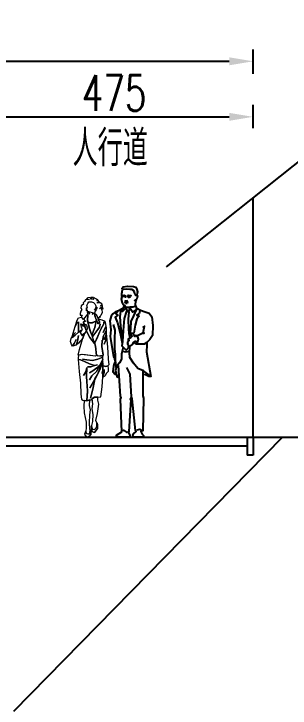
# Model space of a CAD drawing. Extents: x 216 to 1896, y 86 to 483.
# Drawn here: x 469 to 492.1, y 389.1 to 447.2 of the extents above; entities that cross this region are included whole.
import ezdxf
from ezdxf.enums import TextEntityAlignment as Align

# ---------------------------------------------------------------- set-up
doc = ezdxf.new("R2010")
doc.units = 0
doc.header["$LTSCALE"] = 5
doc.header["$MEASUREMENT"] = 0
doc.header["$PDMODE"] = 32
doc.header["$PDSIZE"] = 0.3
doc.linetypes.add('RICAD_LTYPE1', pattern=[0])
doc.layers.get('0').update_dxf_attribs({"linetype": 'CONTINUOUS'})
doc.layers.get('DEFPOINTS').update_dxf_attribs({"linetype": 'RICAD_LTYPE1'})
for name, color, linetype in [('PP-MAN', 7, 'CONTINUOUS'), ('尺寸标注', 4, 'CONTINUOUS'), ('文字', 7, 'CONTINUOUS'), ('次轮廓', 7, 'CONTINUOUS'), ('次轮廓线', 7, 'CONTINUOUS')]:
    doc.layers.add(name, color=color, linetype=linetype)
doc.layers.add('标注', color=4, linetype='CONTINUOUS', lineweight=15)
doc.styles.get("Standard").update_dxf_attribs({"font": 'simplex1.shx', "width": 0.7, "bigfont": 'hztxt.shx'})
doc.dimstyles.new('比例1：200', dxfattribs={"dimtxt": 3, "dimasz": 2, "dimexe": 1, "dimexo": 1, "dimgap": 0.5, "dimtad": 1, "dimlfac": 20, "dimzin": 13, "dimdsep": 46, "dimtxsty": 'Standard', "dimcen": -0.09, "dimclrd": 256, "dimclre": 256, "dimclrt": 7, "dimaunit": 1, "dimadec": 0, "dimazin": 0, "dimtfac": 0.0005, "dimtix": 1, "dimtmove": 2, "dimatfit": 3, "dimfxl": 0, "dimtolj": 1, "dimtzin": 13, "dimarcsym": 0})

# ---------------------------------------------------------------- blocks, each defined once
blk = doc.blocks.new('*D23')
at = {"layer": 'DEFPOINTS', "color": 0}
for p in [(489.037, 438.542), (465.787, 436.585), (489.037, 436.585)]:
    blk.add_point(p, dxfattribs=at)
at = {"layer": '尺寸标注', "lineweight": -2}
for p, q in [((465.787, 437.585), (465.787, 439.542)), ((489.037, 437.585), (489.037, 439.542)), ((467.787, 438.542), (487.037, 438.542))]:
    blk.add_line(p, q, dxfattribs=at)
at = {"layer": '尺寸标注'}
for points in [[(467.787, 438.875), (467.787, 438.209), (465.787, 438.542)], [(487.037, 438.875), (487.037, 438.209), (489.037, 438.542)]]:
    blk.add_solid(points, dxfattribs=at)
at = {"layer": '尺寸标注', "color": 7, "insert": (477.412, 440.542), "char_height": 3, "attachment_point": 5}
blk.add_mtext('\\A1;475', dxfattribs=at)
blk = doc.blocks.new('*D25')
at = {"layer": 'DEFPOINTS', "color": 0}
for p in [(489.037, 443.189), (273.038, 441.169), (489.037, 441.145)]:
    blk.add_point(p, dxfattribs=at)
at = {"layer": '尺寸标注', "lineweight": -2}
for p, q in [((273.038, 442.169), (273.038, 444.189)), ((489.037, 442.145), (489.037, 444.189)), ((275.038, 443.189), (487.037, 443.189))]:
    blk.add_line(p, q, dxfattribs=at)
at = {"layer": '尺寸标注'}
for points in [[(275.038, 443.522), (275.038, 442.856), (273.038, 443.189)], [(487.037, 443.522), (487.037, 442.856), (489.037, 443.189)]]:
    blk.add_solid(points, dxfattribs=at)
at = {"layer": '尺寸标注', "color": 7, "insert": (381.037, 445.189), "char_height": 3, "attachment_point": 5}
blk.add_mtext('\\A1;4280', dxfattribs=at)
blk = doc.blocks.new('B11000')
at = {"layer": 'PP-MAN', "color": 0, "linetype": 'ByBlock'}
for p, q in [((-0.0795, 1.6614), (-0.074, 1.6632)), ((-0.074, 1.6632), (-0.0685, 1.6568)), ((-0.0265, 1.6559), (-0.0219, 1.6605)), ((-0.0219, 1.6605), (-0.0137, 1.6578))]:
    blk.add_line(p, q, dxfattribs=at)
for points in [[(-0.0585, 1.5392), (-0.0648, 1.5492), (-0.074, 1.551), (-0.084, 1.5629), (-0.0959, 1.5866), (-0.1059, 1.6295), (-0.0986, 1.6578), (-0.1041, 1.6696), (-0.1041, 1.697), (-0.0968, 1.7389), (-0.0986, 1.7599), (-0.0858, 1.7727), (-0.0375, 1.7809), (0.0328, 1.7773), (0.0602, 1.77), (0.0748, 1.7444), (0.0822, 1.7171), (0.0785, 1.6942), (0.0721, 1.6815)], [(-0.095, 1.7417), (-0.0895, 1.7481), (-0.0512, 1.7499), (-0.0082, 1.749), (0.0118, 1.7453), (0.0319, 1.7371), (0.042, 1.7171), (0.0456, 1.6979), (0.0557, 1.6888), (0.0557, 1.6806), (0.0593, 1.6787)], [(-0.0977, 1.6724), (-0.0767, 1.6769), (-0.0557, 1.6687)], [(-0.0913, 1.6641), (-0.0703, 1.6651), (-0.0557, 1.6596), (-0.0594, 1.6541), (-0.0694, 1.655), (-0.0868, 1.6596)], [(-0.0356, 1.6678), (-0.0238, 1.6769), (0.0045, 1.6742), (0.0091, 1.6669)], [(0.0009, 1.6651), (-0.011, 1.666), (-0.0265, 1.6641), (-0.0338, 1.6596), (-0.0292, 1.6541), (-0.0174, 1.6532), (0.0009, 1.6596)], [(0.0593, 1.6714), (0.0639, 1.6778), (0.0721, 1.6806), (0.0785, 1.6742), (0.0822, 1.6651), (0.0794, 1.6477), (0.0739, 1.6349), (0.0639, 1.624), (0.0575, 1.6158), (0.052, 1.6131), (0.0502, 1.6185)], [(-0.0712, 1.5884), (-0.0557, 1.593), (-0.0475, 1.5921), (-0.0283, 1.5893)], [(-0.0648, 1.614), (-0.0621, 1.6094), (-0.042, 1.6103), (-0.032, 1.6149)], [(-0.0585, 1.582), (-0.042, 1.5811)], [(0.0675, 1.6258), (0.0584, 1.603), (0.0548, 1.5665), (0.0529, 1.5465)], [(-0.0872, 1.5244), (-0.1361, 1.4955), (-0.1829, 1.4755), (-0.2074, 1.4577), (-0.2274, 1.4288), (-0.2452, 1.3732), (-0.2341, 1.2665), (-0.2407, 1.1887), (-0.2385, 1.1642), (-0.2007, 0.9485), (-0.1918, 0.9441), (-0.1873, 0.9063), (-0.1806, 0.9063), (-0.174, 0.9063)], [(-0.145, 1.4911), (-0.174, 1.4577), (-0.1495, 1.4399), (-0.1806, 1.4177), (-0.1562, 1.3488), (-0.1228, 1.2265), (-0.1028, 1.1309), (-0.0983, 1.1086)], [(-0.0961, 1.5133), (-0.1183, 1.4866), (-0.125, 1.4221), (-0.1206, 1.3132), (-0.0983, 1.1575)], [(-0.0493, 1.4889), (-0.076, 1.4021), (-0.0872, 1.2576), (-0.0939, 1.1309), (-0.1028, 1.0797), (-0.0538, 1.0286), (-0.0182, 1.0664)], [(-0.0676, 1.5446), (-0.0758, 1.5446), (-0.0822, 1.5401), (-0.0959, 1.4826), (-0.0603, 1.52), (-0.0448, 1.5346), (-0.0137, 1.5337), (0.0246, 1.4762), (0.0557, 1.4963), (0.0739, 1.5081), (0.0685, 1.5264), (0.0657, 1.5474), (0.0566, 1.5465)], [(-0.074, 1.541), (-0.0749, 1.5382), (-0.0539, 1.5355)], [(-0.0548, 1.52), (-0.0411, 1.4899), (-0.0347, 1.4844), (-0.0183, 1.4908), (-0.0073, 1.5173)], [(-0.0216, 1.4815), (-0.0291, 1.395), (-0.0234, 1.2803), (-0.0216, 1.2295), (-0.0103, 1.1768)], [(0.052, 1.5465), (0.0557, 1.541), (0.0255, 1.5364), (-0.0092, 1.5364)], [(0.0708, 1.5111), (0.033, 1.4333), (0.0041, 1.3666), (-0.0026, 1.2798), (-0.0048, 1.2331)], [(0.1087, 1.4933), (0.102, 1.4555), (0.0731, 1.4399), (0.0998, 1.4288), (0.0731, 1.3955), (0.0553, 1.3243), (0.0397, 1.2287)], [(0.0753, 1.5222), (0.1153, 1.5), (0.1732, 1.48), (0.2199, 1.4644), (0.2489, 1.4199), (0.2622, 1.3176), (0.2578, 1.1998), (0.2289, 1.1531), (0.191, 1.1197), (0.1621, 1.0975), (0.1042, 1.0975), (0.0708, 1.0997), (0.0464, 1.1131)], [(-0.1695, 0.8218), (-0.1784, 0.9085), (-0.1784, 0.9774), (-0.1851, 1.0441), (-0.1851, 1.0997), (-0.1851, 1.1598), (-0.1806, 1.262), (-0.2029, 1.3288)], [(0.053, 1.1998), (0.0886, 1.2042), (0.1354, 1.2265), (0.1621, 1.2265), (0.1465, 1.2309), (0.1643, 1.3087), (0.1398, 1.2932)], [(0.0578, 1.1877), (0.0489, 1.189), (0.0401, 1.2105), (0.0274, 1.2244), (0.016, 1.2244), (-0.0017, 1.2282), (-0.0068, 1.2194), (-0.003, 1.2093), (0.0109, 1.2029), (0.0198, 1.1915), (0.0046, 1.1751), (-0.0271, 1.1561), (-0.0296, 1.1422), (-0.017, 1.1396), (-0.036, 1.1207), (-0.0347, 1.1131), (-0.0284, 1.108), (-0.0347, 1.0979), (-0.0271, 1.0903), (-0.0296, 1.0764), (-0.0233, 1.0675), (-0.0068, 1.0726), (0.0211, 1.0953), (0.0375, 1.1207), (0.0578, 1.1346), (0.0781, 1.1295)], [(0.0642, 1.1153), (0.0842, 1.1264), (0.0931, 1.1575), (0.0864, 1.1864), (0.0664, 1.1976), (0.053, 1.1998)], [(0.1932, 1.1153), (0.191, 1.0864), (0.1866, 1.0086), (0.24, 0.7173), (0.2155, 0.715), (0.1754, 0.735), (0.1443, 0.7417)], [(-0.0872, 1.0619), (-0.0983, 1.0152), (-0.1072, 0.9819), (-0.1072, 0.9196), (-0.1295, 0.8774), (-0.1539, 0.8507), (-0.1717, 0.8173), (-0.1762, 0.7884), (-0.1651, 0.7373), (-0.1584, 0.7084), (-0.1339, 0.7173)], [(-0.0939, 1.0174), (-0.0582, 1.0086), (-0.0137, 1.0152)], [(0.2311, 0.7239), (0.1977, 0.7462), (0.1532, 0.784), (0.0864, 0.8129), (0.033, 0.8751), (-0.0093, 0.9396), (-0.0115, 0.9997), (-0.0071, 1.0641)], [(-0.1791, 0.9029), (-0.193, 0.8713), (-0.2006, 0.8371), (-0.2095, 0.7713), (-0.2019, 0.7688), (-0.1968, 0.7549), (-0.188, 0.7536), (-0.1854, 0.7435), (-0.169, 0.7384)], [(0.0073, 0.4733), (-0.0031, 0.4473), (0.0021, 0.4447), (-0.0187, 0.0651), (-0.0291, 0.0625), (-0.0083, 0.0209), (-0.0083, 0.0053), (-0.0838, 0.0001), (-0.1332, 0.0027), (-0.1644, 0.0027), (-0.1644, 0.0261), (-0.1046, 0.0651), (-0.1176, 0.4473), (-0.1124, 0.4707), (-0.1176, 0.4837), (-0.141, 0.8477)], [(0.1426, 0.7905), (0.1426, 0.4889), (0.1504, 0.4603), (0.1452, 0.0755), (0.1192, 0.0677), (0.1348, 0.0365), (0.1504, 0.0209), (0.1504, 0.0053), (0.1114, 0.0027), (0.0359, 0.0001), (0.0255, 0.0209), (0.0359, 0.0391), (0.0672, 0.0677), (0.0567, 0.0807), (0.0203, 0.4525), (0.0125, 0.4785), (-0.0031, 0.7437), (-0.0447, 0.8217)], [(-0.089, 0.0703), (-0.0838, 0.0833), (-0.0473, 0.0599), (-0.0421, 0.0599)], [(0.0776, 0.0859), (0.1088, 0.0963), (0.1348, 0.0807)]]:
    blk.add_lwpolyline(points, dxfattribs=at)
blk = doc.blocks.new('行人')
at = {"color": 143, "linetype": 'Continuous'}
for p, q in [((-1454.7, -1086.962), (-1454.523, -1086.877)), ((-1454.523, -1086.877), (-1454.446, -1086.985)), ((-1454.477, -1086.854), (-1454.33, -1086.854)), ((-1454.446, -1086.985), (-1454.477, -1086.854)), ((-1454.33, -1086.854), (-1454.315, -1086.993)), ((-1454.315, -1086.993), (-1454.261, -1086.854)), ((-1454.261, -1086.854), (-1454.123, -1086.877)), ((-1454.123, -1086.877), (-1454.007, -1086.939)), ((-1455.116, -1087.432), (-1455.07, -1087.293)), ((-1455.031, -1087.362), (-1455.116, -1087.432)), ((-1455.07, -1087.293), (-1454.954, -1087.224)), ((-1454.977, -1087.455), (-1455.031, -1087.362)), ((-1454.954, -1087.224), (-1454.754, -1087.239)), ((-1454.916, -1087.193), (-1454.816, -1087.054)), ((-1454.87, -1087.147), (-1454.916, -1087.193)), ((-1454.769, -1087.17), (-1454.87, -1087.147)), ((-1454.816, -1087.054), (-1454.723, -1087.062)), ((-1454.792, -1087.039), (-1454.7, -1086.962)), ((-1454.723, -1087.062), (-1454.792, -1087.039)), ((-1454.754, -1087.239), (-1454.769, -1087.17)), ((-1454.585, -1087.293), (-1454.654, -1087.432)), ((-1454.477, -1087.193), (-1454.585, -1087.293)), ((-1454.338, -1087.154), (-1454.477, -1087.193)), ((-1454.169, -1087.154), (-1454.338, -1087.154)), ((-1454.007, -1086.939), (-1454.215, -1086.985)), ((-1454.215, -1086.985), (-1453.938, -1087.008)), ((-1454.099, -1087.262), (-1454.169, -1087.154)), ((-1454.03, -1087.401), (-1454.099, -1087.262)), ((-1454.061, -1087.57), (-1454.03, -1087.401)), ((-1453.938, -1087.008), (-1453.868, -1087.131)), ((-1453.868, -1087.131), (-1453.776, -1087.224)), ((-1453.776, -1087.224), (-1453.784, -1087.316)), ((-1453.784, -1087.316), (-1453.637, -1087.424)), ((-1455.147, -1087.662), (-1455.116, -1087.455)), ((-1455.116, -1087.562), (-1455.147, -1087.662)), ((-1455.124, -1087.894), (-1455.101, -1087.709)), ((-1455.031, -1088.071), (-1455.124, -1087.894)), ((-1455.116, -1087.455), (-1454.977, -1087.455)), ((-1455.008, -1087.547), (-1455.116, -1087.562)), ((-1455.101, -1087.709), (-1455.031, -1087.593)), ((-1455.031, -1087.593), (-1454.916, -1087.632)), ((-1454.916, -1087.632), (-1455.008, -1087.547)), ((-1454.685, -1087.539), (-1454.746, -1087.57)), ((-1454.746, -1087.57), (-1454.677, -1087.724)), ((-1454.615, -1087.639), (-1454.685, -1087.539)), ((-1454.677, -1087.724), (-1454.592, -1087.801)), ((-1454.654, -1087.432), (-1454.615, -1087.639)), ((-1454.546, -1087.747), (-1454.615, -1087.639)), ((-1454.615, -1087.639), (-1454.546, -1087.747)), ((-1454.592, -1087.801), (-1454.546, -1087.94)), ((-1454.061, -1087.817), (-1454.546, -1087.955)), ((-1454.238, -1087.986), (-1454.099, -1087.886)), ((-1454.099, -1087.886), (-1454.238, -1087.986)), ((-1454.099, -1087.886), (-1454.061, -1087.709)), ((-1454.099, -1088.009), (-1454.061, -1087.817)), ((-1454.099, -1088.163), (-1454.099, -1087.886)), ((-1453.992, -1087.57), (-1454.061, -1087.57)), ((-1454.061, -1087.709), (-1453.992, -1087.778)), ((-1453.992, -1087.778), (-1453.992, -1087.57)), ((-1453.614, -1087.593), (-1453.684, -1087.686)), ((-1453.684, -1087.686), (-1453.599, -1087.801)), ((-1453.637, -1087.424), (-1453.614, -1087.593)), ((-1453.599, -1087.801), (-1453.553, -1087.963)), ((-1454.823, -1088.332), (-1455.07, -1088.402)), ((-1454.939, -1088.24), (-1455.031, -1088.071)), ((-1454.962, -1088.163), (-1454.939, -1088.24)), ((-1454.823, -1088.332), (-1454.962, -1088.163)), ((-1454.823, -1088.371), (-1454.931, -1088.579)), ((-1454.931, -1088.579), (-1454.823, -1088.371)), ((-1454.893, -1088.579), (-1454.823, -1088.332)), ((-1454.823, -1088.332), (-1454.893, -1088.579)), ((-1454.685, -1088.055), (-1454.823, -1088.332)), ((-1454.723, -1088.163), (-1454.823, -1088.332)), ((-1454.654, -1088.024), (-1454.723, -1088.163)), ((-1454.546, -1087.955), (-1454.685, -1088.055)), ((-1454.685, -1088.44), (-1454.585, -1088.125)), ((-1454.608, -1088.194), (-1454.677, -1088.379)), ((-1454.546, -1087.955), (-1454.654, -1088.024)), ((-1454.546, -1087.955), (-1454.608, -1088.194)), ((-1454.585, -1088.125), (-1454.546, -1087.955)), ((-1454.546, -1087.94), (-1454.384, -1088.024)), ((-1454.384, -1088.024), (-1454.546, -1087.955)), ((-1454.546, -1087.955), (-1454.546, -1087.955)), ((-1454.546, -1087.955), (-1454.546, -1087.955)), ((-1453.969, -1088.163), (-1454.099, -1088.009)), ((-1453.822, -1088.371), (-1454.099, -1088.024)), ((-1454.099, -1088.024), (-1454.099, -1088.163)), ((-1454.061, -1088.332), (-1454.099, -1088.163)), ((-1454.099, -1088.163), (-1454.061, -1088.371)), ((-1454.061, -1088.371), (-1454.099, -1088.54)), ((-1454.061, -1088.54), (-1454.061, -1088.332)), ((-1453.776, -1088.394), (-1453.969, -1088.163)), ((-1453.922, -1088.51), (-1453.822, -1088.371)), ((-1453.784, -1088.371), (-1453.922, -1088.51)), ((-1453.645, -1088.232), (-1453.784, -1088.371)), ((-1453.668, -1088.279), (-1453.776, -1088.394)), ((-1453.691, -1088.078), (-1453.645, -1088.186)), ((-1453.568, -1088.094), (-1453.691, -1088.078)), ((-1453.645, -1088.186), (-1453.668, -1088.279)), ((-1453.437, -1088.263), (-1453.645, -1088.232)), ((-1453.553, -1087.963), (-1453.568, -1088.094)), ((-1453.337, -1088.44), (-1453.437, -1088.263)), ((-1455.308, -1088.579), (-1455.347, -1088.887)), ((-1455.239, -1088.471), (-1455.308, -1088.579)), ((-1455.07, -1088.402), (-1455.239, -1088.471)), ((-1455.208, -1088.54), (-1455.208, -1088.679)), ((-1455.208, -1088.679), (-1455.208, -1088.54)), ((-1455.208, -1088.679), (-1454.962, -1089.164)), ((-1455.031, -1089.025), (-1455.208, -1088.679)), ((-1454.792, -1088.648), (-1454.962, -1088.717)), ((-1454.962, -1088.717), (-1454.792, -1088.648)), ((-1454.962, -1088.717), (-1454.893, -1088.925)), ((-1454.893, -1088.925), (-1454.962, -1088.717)), ((-1454.931, -1088.579), (-1454.792, -1088.648)), ((-1454.792, -1088.648), (-1454.931, -1088.579)), ((-1454.685, -1088.402), (-1454.792, -1088.679)), ((-1454.792, -1088.679), (-1454.685, -1088.44)), ((-1454.654, -1088.51), (-1454.685, -1088.402)), ((-1454.677, -1088.379), (-1454.654, -1088.51)), ((-1454.654, -1088.51), (-1454.377, -1088.61)), ((-1454.654, -1088.51), (-1454.654, -1088.51)), ((-1454.654, -1088.61), (-1454.654, -1088.51)), ((-1454.585, -1088.956), (-1454.654, -1088.61)), ((-1454.407, -1088.61), (-1454.639, -1088.51)), ((-1454.639, -1088.51), (-1454.631, -1088.679)), ((-1454.631, -1088.679), (-1454.585, -1088.956)), ((-1454.238, -1088.61), (-1454.407, -1088.61)), ((-1454.377, -1088.61), (-1454.238, -1088.61)), ((-1454.238, -1089.133), (-1454.099, -1088.54)), ((-1454.238, -1088.61), (-1454.061, -1088.54)), ((-1454.099, -1088.54), (-1454.238, -1088.61)), ((-1454.099, -1088.54), (-1454.238, -1089.095)), ((-1454.099, -1088.54), (-1454.099, -1088.54)), ((-1453.992, -1088.818), (-1454.03, -1088.887)), ((-1453.822, -1088.648), (-1453.992, -1089.203)), ((-1453.992, -1089.203), (-1453.822, -1088.717)), ((-1453.961, -1088.748), (-1453.992, -1088.818)), ((-1453.922, -1088.748), (-1453.961, -1088.748)), ((-1453.784, -1088.54), (-1453.922, -1088.51)), ((-1453.922, -1088.51), (-1453.784, -1088.54)), ((-1453.853, -1088.679), (-1453.922, -1088.748)), ((-1453.784, -1088.679), (-1453.853, -1088.679)), ((-1453.822, -1088.717), (-1453.853, -1088.787)), ((-1453.853, -1088.787), (-1453.822, -1088.717)), ((-1453.853, -1088.787), (-1453.753, -1088.818)), ((-1453.753, -1088.856), (-1453.853, -1088.787)), ((-1453.822, -1088.717), (-1453.784, -1088.54)), ((-1453.784, -1088.54), (-1453.822, -1088.648)), ((-1453.753, -1088.818), (-1453.784, -1088.679)), ((-1453.645, -1088.679), (-1453.753, -1088.856)), ((-1453.614, -1088.679), (-1453.645, -1088.679)), ((-1453.645, -1088.925), (-1453.614, -1088.679)), ((-1453.437, -1088.54), (-1453.437, -1089.064)), ((-1453.437, -1089.095), (-1453.437, -1088.54)), ((-1453.368, -1088.54), (-1453.199, -1088.887)), ((-1453.199, -1088.887), (-1453.368, -1088.54)), ((-1453.199, -1088.887), (-1453.337, -1088.44)), ((-1455.347, -1088.887), (-1455.378, -1088.956)), ((-1455.378, -1088.956), (-1455.378, -1089.164)), ((-1455.17, -1089.58), (-1455.378, -1089.164)), ((-1455.378, -1089.164), (-1455.17, -1089.58)), ((-1455.378, -1089.164), (-1455.378, -1089.372)), ((-1455.17, -1089.303), (-1455.347, -1088.887)), ((-1455.347, -1088.887), (-1455.17, -1089.303)), ((-1454.685, -1089.757), (-1455.031, -1089.025)), ((-1454.962, -1089.164), (-1454.754, -1089.618)), ((-1454.893, -1088.925), (-1454.654, -1089.272)), ((-1454.546, -1089.41), (-1454.893, -1088.925)), ((-1454.654, -1089.272), (-1454.407, -1089.58)), ((-1454.585, -1088.956), (-1454.377, -1089.48)), ((-1454.377, -1089.48), (-1454.585, -1088.956)), ((-1454.238, -1089.095), (-1454.446, -1089.718)), ((-1454.377, -1089.48), (-1454.238, -1089.133)), ((-1454.238, -1089.649), (-1453.992, -1089.203)), ((-1453.992, -1089.203), (-1454.238, -1089.649)), ((-1454.03, -1088.887), (-1454.061, -1088.925)), ((-1454.061, -1088.925), (-1454.03, -1088.995)), ((-1454.03, -1088.995), (-1454.061, -1089.025)), ((-1454.061, -1089.025), (-1453.961, -1089.233)), ((-1453.961, -1089.233), (-1453.892, -1089.341)), ((-1453.892, -1089.341), (-1453.784, -1089.41)), ((-1453.892, -1089.341), (-1453.753, -1089.441)), ((-1453.822, -1089.511), (-1453.892, -1089.341)), ((-1453.714, -1089.095), (-1453.684, -1088.995)), ((-1453.645, -1089.133), (-1453.714, -1089.095)), ((-1453.684, -1088.995), (-1453.645, -1088.925)), ((-1453.684, -1089.48), (-1453.576, -1089.303)), ((-1453.576, -1089.303), (-1453.684, -1089.48)), ((-1453.684, -1089.511), (-1453.576, -1089.303)), ((-1453.437, -1089.272), (-1453.645, -1089.133)), ((-1453.645, -1089.133), (-1453.406, -1089.303)), ((-1453.645, -1089.133), (-1453.645, -1089.133)), ((-1453.576, -1089.303), (-1453.645, -1089.133)), ((-1453.645, -1089.133), (-1453.576, -1089.303)), ((-1453.576, -1089.303), (-1453.645, -1089.133)), ((-1453.437, -1089.064), (-1453.437, -1089.272)), ((-1453.437, -1089.272), (-1453.437, -1089.095)), ((-1453.199, -1089.48), (-1453.437, -1089.272)), ((-1453.406, -1089.303), (-1453.199, -1089.48)), ((-1453.229, -1089.303), (-1453.021, -1089.511)), ((-1452.991, -1089.549), (-1453.229, -1089.303)), ((-1453.06, -1089.341), (-1453.199, -1088.887)), ((-1453.021, -1089.511), (-1453.06, -1089.341)), ((-1455.378, -1089.372), (-1455.447, -1090.034)), ((-1455.347, -1089.511), (-1455.378, -1089.372)), ((-1455.378, -1089.372), (-1455.347, -1089.549)), ((-1455.347, -1089.826), (-1455.347, -1089.511)), ((-1455.208, -1089.788), (-1455.347, -1089.549)), ((-1455.347, -1089.549), (-1455.208, -1089.788)), ((-1455.347, -1089.549), (-1455.347, -1089.826)), ((-1455.239, -1090.103), (-1455.347, -1089.826)), ((-1455.347, -1089.826), (-1455.239, -1090.103)), ((-1455.139, -1089.826), (-1455.17, -1089.58)), ((-1455.17, -1089.58), (-1455.139, -1089.826)), ((-1455.101, -1089.826), (-1455.07, -1090.273)), ((-1455.07, -1090.273), (-1455.101, -1089.826)), ((-1454.754, -1089.618), (-1454.546, -1090.065)), ((-1454.546, -1090.065), (-1454.685, -1089.757)), ((-1454.407, -1089.58), (-1454.546, -1089.41)), ((-1454.546, -1090.065), (-1454.407, -1089.58)), ((-1454.238, -1089.649), (-1454.546, -1090.065)), ((-1454.546, -1090.065), (-1454.238, -1089.649)), ((-1454.546, -1090.065), (-1454.238, -1089.649)), ((-1454.238, -1089.649), (-1454.546, -1090.065)), ((-1454.446, -1089.718), (-1454.546, -1090.065)), ((-1454.407, -1089.58), (-1454.377, -1089.48)), ((-1453.853, -1089.372), (-1453.822, -1089.511)), ((-1453.684, -1089.48), (-1453.853, -1089.372)), ((-1453.822, -1089.511), (-1453.753, -1089.688)), ((-1453.822, -1089.511), (-1453.684, -1089.511)), ((-1453.684, -1089.511), (-1453.822, -1089.511)), ((-1453.753, -1089.688), (-1453.822, -1089.511)), ((-1453.784, -1089.41), (-1453.684, -1089.48)), ((-1453.753, -1089.441), (-1453.684, -1089.511)), ((-1453.753, -1089.688), (-1453.437, -1090.034)), ((-1453.684, -1089.926), (-1453.753, -1089.688)), ((-1453.437, -1089.511), (-1453.368, -1089.896)), ((-1453.368, -1089.896), (-1453.437, -1089.511)), ((-1453.268, -1089.788), (-1453.129, -1090.065)), ((-1453.129, -1090.065), (-1453.268, -1089.788)), ((-1452.991, -1089.649), (-1453.199, -1089.48)), ((-1453.199, -1089.48), (-1452.991, -1089.649)), ((-1452.921, -1089.718), (-1452.991, -1089.549)), ((-1452.883, -1089.926), (-1452.921, -1089.718)), ((-1455.447, -1090.034), (-1455.486, -1090.658)), ((-1455.07, -1090.273), (-1455.17, -1090.827)), ((-1455.17, -1090.866), (-1455.07, -1090.273)), ((-1454.615, -1090.242), (-1454.685, -1090.897)), ((-1454.685, -1090.897), (-1454.615, -1090.242)), ((-1454.546, -1089.996), (-1454.615, -1090.242)), ((-1454.615, -1090.242), (-1454.546, -1089.996)), ((-1453.507, -1090.481), (-1453.684, -1089.926)), ((-1453.437, -1090.034), (-1453.268, -1090.173)), ((-1453.368, -1089.896), (-1453.268, -1090.173)), ((-1453.268, -1090.173), (-1453.368, -1089.896)), ((-1453.268, -1090.173), (-1453.021, -1090.242)), ((-1453.129, -1090.065), (-1453.021, -1090.242)), ((-1453.021, -1090.242), (-1453.129, -1090.065)), ((-1453.021, -1090.242), (-1452.952, -1090.134)), ((-1452.952, -1090.134), (-1452.883, -1089.926)), ((-1455.486, -1090.658), (-1455.516, -1091.143)), ((-1453.406, -1090.866), (-1453.507, -1090.481)), ((-1455.516, -1091.143), (-1455.555, -1091.559)), ((-1455.17, -1090.827), (-1455.139, -1090.935)), ((-1455.139, -1090.935), (-1455.17, -1090.866)), ((-1455.17, -1091.628), (-1455.139, -1091.212)), ((-1455.139, -1090.897), (-1454.823, -1090.935)), ((-1455.139, -1091.004), (-1455.139, -1090.897)), ((-1455.139, -1090.935), (-1454.893, -1090.935)), ((-1455.139, -1091.212), (-1455.139, -1090.935)), ((-1454.792, -1091.143), (-1455.139, -1091.004)), ((-1455.139, -1091.004), (-1454.792, -1091.143)), ((-1455.139, -1091.143), (-1455.139, -1091.004)), ((-1455.139, -1091.143), (-1454.931, -1091.59)), ((-1454.962, -1091.52), (-1455.139, -1091.143)), ((-1455.139, -1091.351), (-1455.139, -1091.143)), ((-1454.893, -1090.935), (-1454.685, -1090.897)), ((-1454.823, -1090.935), (-1454.685, -1090.866)), ((-1454.407, -1091.243), (-1454.792, -1091.143)), ((-1454.792, -1091.143), (-1454.407, -1091.243)), ((-1454.685, -1090.866), (-1454.615, -1090.935)), ((-1454.685, -1090.897), (-1454.615, -1090.935)), ((-1454.615, -1090.935), (-1453.753, -1090.827)), ((-1454.615, -1090.935), (-1453.645, -1090.827)), ((-1454.03, -1091.212), (-1454.407, -1091.243)), ((-1454.407, -1091.243), (-1454.03, -1091.212)), ((-1453.714, -1091.143), (-1454.03, -1091.212)), ((-1454.03, -1091.212), (-1453.714, -1091.143)), ((-1453.853, -1091.312), (-1453.576, -1091.212)), ((-1453.576, -1091.212), (-1453.853, -1091.312)), ((-1453.753, -1090.827), (-1453.476, -1090.866)), ((-1453.645, -1090.827), (-1453.437, -1090.866)), ((-1453.576, -1091.212), (-1453.406, -1091.174)), ((-1453.406, -1091.174), (-1453.576, -1091.212)), ((-1453.476, -1090.866), (-1453.406, -1090.866)), ((-1453.406, -1091.174), (-1453.476, -1092.005)), ((-1453.437, -1090.866), (-1453.406, -1091.074)), ((-1453.437, -1090.866), (-1453.437, -1090.866)), ((-1453.406, -1091.074), (-1453.406, -1091.174)), ((-1455.555, -1091.559), (-1455.486, -1091.628)), ((-1455.486, -1091.628), (-1455.516, -1091.798)), ((-1455.486, -1091.628), (-1455.486, -1091.628)), ((-1455.347, -1091.659), (-1455.486, -1091.628)), ((-1455.486, -1091.628), (-1455.347, -1091.659)), ((-1455.17, -1091.628), (-1455.347, -1091.659)), ((-1455.347, -1091.659), (-1455.17, -1091.628)), ((-1455.17, -1091.728), (-1455.17, -1091.628)), ((-1455.17, -1091.836), (-1455.17, -1091.728)), ((-1454.962, -1091.767), (-1455.139, -1091.351)), ((-1455.139, -1091.351), (-1454.893, -1091.936)), ((-1455.139, -1091.628), (-1455.139, -1091.351)), ((-1455.139, -1092.39), (-1455.139, -1091.628)), ((-1454.723, -1091.767), (-1454.962, -1091.52)), ((-1454.962, -1091.52), (-1454.723, -1091.767)), ((-1454.685, -1092.005), (-1454.962, -1091.52)), ((-1454.754, -1092.213), (-1454.962, -1091.767)), ((-1454.931, -1091.59), (-1454.685, -1092.005)), ((-1454.754, -1091.559), (-1454.585, -1091.59)), ((-1454.585, -1091.59), (-1454.754, -1091.559)), ((-1454.446, -1091.975), (-1454.723, -1091.767)), ((-1454.723, -1091.767), (-1454.446, -1091.975)), ((-1454.2, -1091.49), (-1454.585, -1091.59)), ((-1454.585, -1091.59), (-1454.307, -1091.697)), ((-1454.546, -1091.59), (-1454.2, -1091.49)), ((-1454.307, -1091.697), (-1454.546, -1091.59)), ((-1454.061, -1091.697), (-1454.307, -1091.697)), ((-1454.307, -1091.697), (-1454.061, -1091.697)), ((-1454.2, -1091.49), (-1453.853, -1091.312)), ((-1453.853, -1091.312), (-1454.2, -1091.49)), ((-1454.03, -1091.728), (-1453.992, -1092.352)), ((-1453.992, -1092.352), (-1454.03, -1091.728)), ((-1453.961, -1092.044), (-1454.03, -1091.728)), ((-1454.03, -1091.728), (-1453.961, -1092.044)), ((-1455.516, -1091.798), (-1455.516, -1092.005)), ((-1455.516, -1092.005), (-1455.378, -1092.144)), ((-1455.378, -1092.144), (-1455.308, -1092.321)), ((-1455.239, -1091.867), (-1455.239, -1092.113)), ((-1455.239, -1092.144), (-1455.239, -1091.867)), ((-1455.239, -1092.113), (-1455.139, -1092.183)), ((-1455.139, -1092.352), (-1455.239, -1092.144)), ((-1455.101, -1092.113), (-1455.17, -1091.836)), ((-1455.139, -1092.183), (-1455.101, -1092.113)), ((-1454.893, -1091.936), (-1454.615, -1092.491)), ((-1454.585, -1092.529), (-1454.754, -1092.213)), ((-1454.377, -1092.321), (-1454.685, -1092.005)), ((-1454.685, -1092.005), (-1454.377, -1092.321)), ((-1454.2, -1092.113), (-1454.446, -1091.975)), ((-1454.446, -1091.975), (-1454.2, -1092.113)), ((-1453.784, -1092.283), (-1453.961, -1092.044)), ((-1453.961, -1092.044), (-1453.784, -1092.283)), ((-1453.476, -1092.005), (-1453.576, -1092.837)), ((-1455.308, -1092.321), (-1455.17, -1092.421)), ((-1455.17, -1092.421), (-1455.139, -1092.352)), ((-1455.101, -1093.083), (-1455.139, -1092.39)), ((-1454.615, -1092.491), (-1454.238, -1093.153)), ((-1454.446, -1093.253), (-1454.585, -1092.529)), ((-1454.585, -1092.56), (-1454.446, -1093.253)), ((-1454.238, -1093.153), (-1454.585, -1092.56)), ((-1454.2, -1092.598), (-1454.377, -1092.321)), ((-1454.377, -1092.321), (-1454.2, -1092.598)), ((-1453.992, -1092.352), (-1454.061, -1093.391)), ((-1454.061, -1093.361), (-1453.992, -1092.352)), ((-1455, -1093.776), (-1455.101, -1093.083)), ((-1453.576, -1092.837), (-1453.614, -1093.599)), ((-1454.269, -1093.877), (-1454.446, -1093.253)), ((-1454.446, -1093.253), (-1454.269, -1093.877)), ((-1454.03, -1094.054), (-1454.061, -1093.361)), ((-1454.061, -1093.391), (-1454.03, -1094.054)), ((-1453.614, -1093.599), (-1453.645, -1093.946)), ((-1454.792, -1093.807), (-1455, -1093.776)), ((-1454.862, -1094.292), (-1454.792, -1094.015)), ((-1454.792, -1094.015), (-1454.792, -1093.807)), ((-1454.792, -1093.807), (-1454.546, -1093.807)), ((-1454.546, -1093.807), (-1454.792, -1093.807)), ((-1454.307, -1093.984), (-1454.546, -1093.807)), ((-1454.546, -1093.807), (-1454.377, -1093.915)), ((-1454.377, -1093.915), (-1454.407, -1094.262)), ((-1454.377, -1093.915), (-1454.377, -1093.915)), ((-1454.03, -1094.054), (-1454.307, -1093.984)), ((-1454.238, -1094), (-1454.007, -1094.054)), ((-1454.215, -1094.377), (-1454.238, -1094)), ((-1453.753, -1094.015), (-1454.03, -1094.054)), ((-1454.007, -1094.054), (-1453.845, -1094.031)), ((-1453.845, -1094.031), (-1453.845, -1094.031)), ((-1453.845, -1094.031), (-1453.807, -1094.431)), ((-1453.645, -1093.946), (-1453.753, -1094.015)), ((-1454.754, -1094.955), (-1454.862, -1094.292)), ((-1454.377, -1094.608), (-1454.446, -1095.024)), ((-1454.407, -1094.262), (-1454.377, -1094.608)), ((-1454.269, -1094.677), (-1454.215, -1094.377)), ((-1453.807, -1094.431), (-1453.83, -1094.893)), ((-1454.654, -1095.44), (-1454.754, -1094.955)), ((-1454.446, -1095.024), (-1454.407, -1095.509)), ((-1454.238, -1095.039), (-1454.269, -1094.677)), ((-1454.2, -1095.601), (-1454.238, -1095.039)), ((-1453.83, -1094.893), (-1453.969, -1095.548)), ((-1454.754, -1095.717), (-1454.654, -1095.44)), ((-1454.723, -1095.578), (-1454.754, -1095.717)), ((-1454.723, -1095.817), (-1454.723, -1095.578)), ((-1454.723, -1095.578), (-1454.723, -1095.578)), ((-1454.407, -1095.509), (-1454.338, -1095.786)), ((-1454.238, -1096.033), (-1454.2, -1095.601)), ((-1453.969, -1095.548), (-1453.984, -1095.933)), ((-1454.754, -1095.717), (-1454.754, -1095.994)), ((-1454.754, -1095.994), (-1454.754, -1095.717)), ((-1454.754, -1095.994), (-1454.546, -1096.271)), ((-1454.546, -1096.271), (-1454.754, -1095.994)), ((-1454.654, -1095.956), (-1454.723, -1095.817)), ((-1454.546, -1096.063), (-1454.654, -1095.956)), ((-1454.407, -1096.025), (-1454.546, -1096.063)), ((-1454.377, -1095.925), (-1454.407, -1096.025)), ((-1454.338, -1095.786), (-1454.377, -1095.925)), ((-1454.377, -1096.202), (-1454.338, -1095.786)), ((-1454.338, -1095.786), (-1454.377, -1096.202)), ((-1454.292, -1096.264), (-1454.238, -1096.033)), ((-1454.269, -1096.094), (-1454.238, -1095.994)), ((-1454.238, -1095.994), (-1454.269, -1096.164)), ((-1454.238, -1096.233), (-1454.269, -1096.094)), ((-1454.238, -1095.994), (-1454.238, -1095.994)), ((-1453.984, -1095.933), (-1453.953, -1096.179)), ((-1454.546, -1096.271), (-1454.377, -1096.202)), ((-1454.377, -1096.202), (-1454.546, -1096.271)), ((-1454.269, -1096.164), (-1454.307, -1096.271)), ((-1454.307, -1096.271), (-1454.307, -1096.441)), ((-1454.307, -1096.441), (-1454.099, -1096.618)), ((-1454.284, -1096.425), (-1454.292, -1096.264)), ((-1454.092, -1096.602), (-1454.284, -1096.425)), ((-1454.2, -1096.371), (-1454.238, -1096.233)), ((-1454.099, -1096.371), (-1454.2, -1096.371)), ((-1453.992, -1096.341), (-1454.099, -1096.371)), ((-1454.099, -1096.618), (-1453.922, -1096.51)), ((-1453.899, -1096.51), (-1454.092, -1096.602)), ((-1453.961, -1096.271), (-1453.992, -1096.341)), ((-1453.961, -1096.164), (-1453.961, -1096.271)), ((-1453.892, -1096.371), (-1453.961, -1096.164)), ((-1453.953, -1096.179), (-1453.892, -1096.395)), ((-1453.922, -1096.51), (-1453.892, -1096.371)), ((-1453.892, -1096.395), (-1453.899, -1096.51))]:
    blk.add_line(p, q, dxfattribs=at)
at = {"color": 143, "xscale": -5.910619607304398, "yscale": 5.910619607303943, "zscale": 5.910619607304046}
blk.add_blockref('B11000', (-1457.071, -1096.599), dxfattribs=at)

msp = doc.modelspace()

# ---------------------------------------------------------------- linework, layer by layer
at = {"layer": '尺寸标注'}
msp.add_line((469.03208, 388.80928), (491.48598, 411.72969), dxfattribs=at)
at = {"layer": '次轮廓', "linetype": 'Continuous'}
for p, q in [((465.78703, 411.72969), (489.03703, 411.72969)), ((488.53703, 411.72969), (488.53703, 410.22969)), ((489.03703, 411.72969), (489.03703, 410.22969)), ((489.03703, 411.72969), (501.14406, 411.72969)), ((488.53703, 410.97969), (465.28703, 410.97969)), ((489.03703, 410.22969), (488.53703, 410.22969))]:
    msp.add_line(p, q, dxfattribs=at)
at = {"layer": '次轮廓线'}
for p, q in [((481.79574, 425.98284), (496.27833, 437.53857)), ((489.03703, 411.72969), (489.03703, 431.76071))]:
    msp.add_line(p, q, dxfattribs=at)

# ---------------------------------------------------------------- block references
at = {"layer": '标注', "xscale": -1.199999999999818, "yscale": 1.199999999999989, "zscale": 1.2}
msp.add_blockref('行人', (-1269.69788, 1727.64716), dxfattribs=at)

# ---------------------------------------------------------------- texts
at = {"layer": '文字', "width": 0.7}
msp.add_text('人行道', height=3, dxfattribs=at).set_placement((477.08173, 434.41065), align=Align.CENTER)

# ---------------------------------------------------------------- dimensions: what is measured, and where the dimension line sits
at = {"layer": '尺寸标注'}
for base, p1, p2, text, picture, middle in [((489.03703, 443.18916), (273.03791, 441.16875), (489.03703, 441.14464), '4280', '*D25', (381.03747, 445.18916)), ((489.03703, 438.54205), (465.78703, 436.5845), (489.03703, 436.5845), '475', '*D23', (477.41203, 440.54205))]:
    dim = msp.add_linear_dim(base=base, p1=p1, p2=p2, text=text, dimstyle='比例1：200', override={"dimtxsty": 'Standard'}, dxfattribs=at)
    dim.commit()
    dim.dimension.update_dxf_attribs({"geometry": picture, "text_midpoint": middle})

doc.saveas('drawing.dxf')
